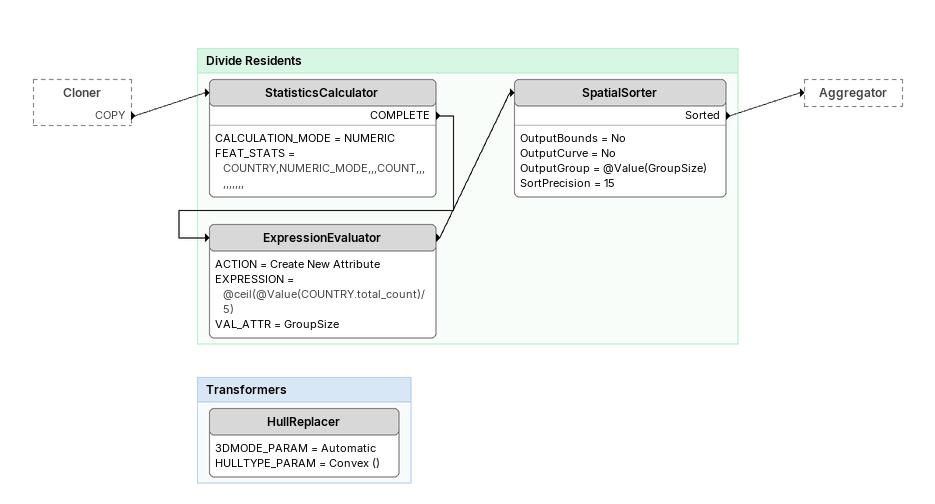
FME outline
Cloner [outside]
    COPY -> StatisticsCalculator

Bookmark: Divide Residents
StatisticsCalculator
    CALCULATION_MODE = NUMERIC
    FEAT_STATS = COUNTRY,NUMERIC_MODE,,,COUNT,,,,,,,,,,
    COMPLETE -> ExpressionEvaluator
ExpressionEvaluator
    ACTION = Create New Attribute
    EXPRESSION = @ceil(@Value(COUNTRY.total_count)/5)
    VAL_ATTR = GroupSize
    -> SpatialSorter
SpatialSorter
    OutputBounds = No
    OutputCurve = No
    OutputGroup = @Value(GroupSize)
    SortPrecision = 15
    Sorted -> Aggregator

Bookmark: Transformers
HullReplacer
    3DMODE_PARAM = Automatic
    HULLTYPE_PARAM = Convex ()
